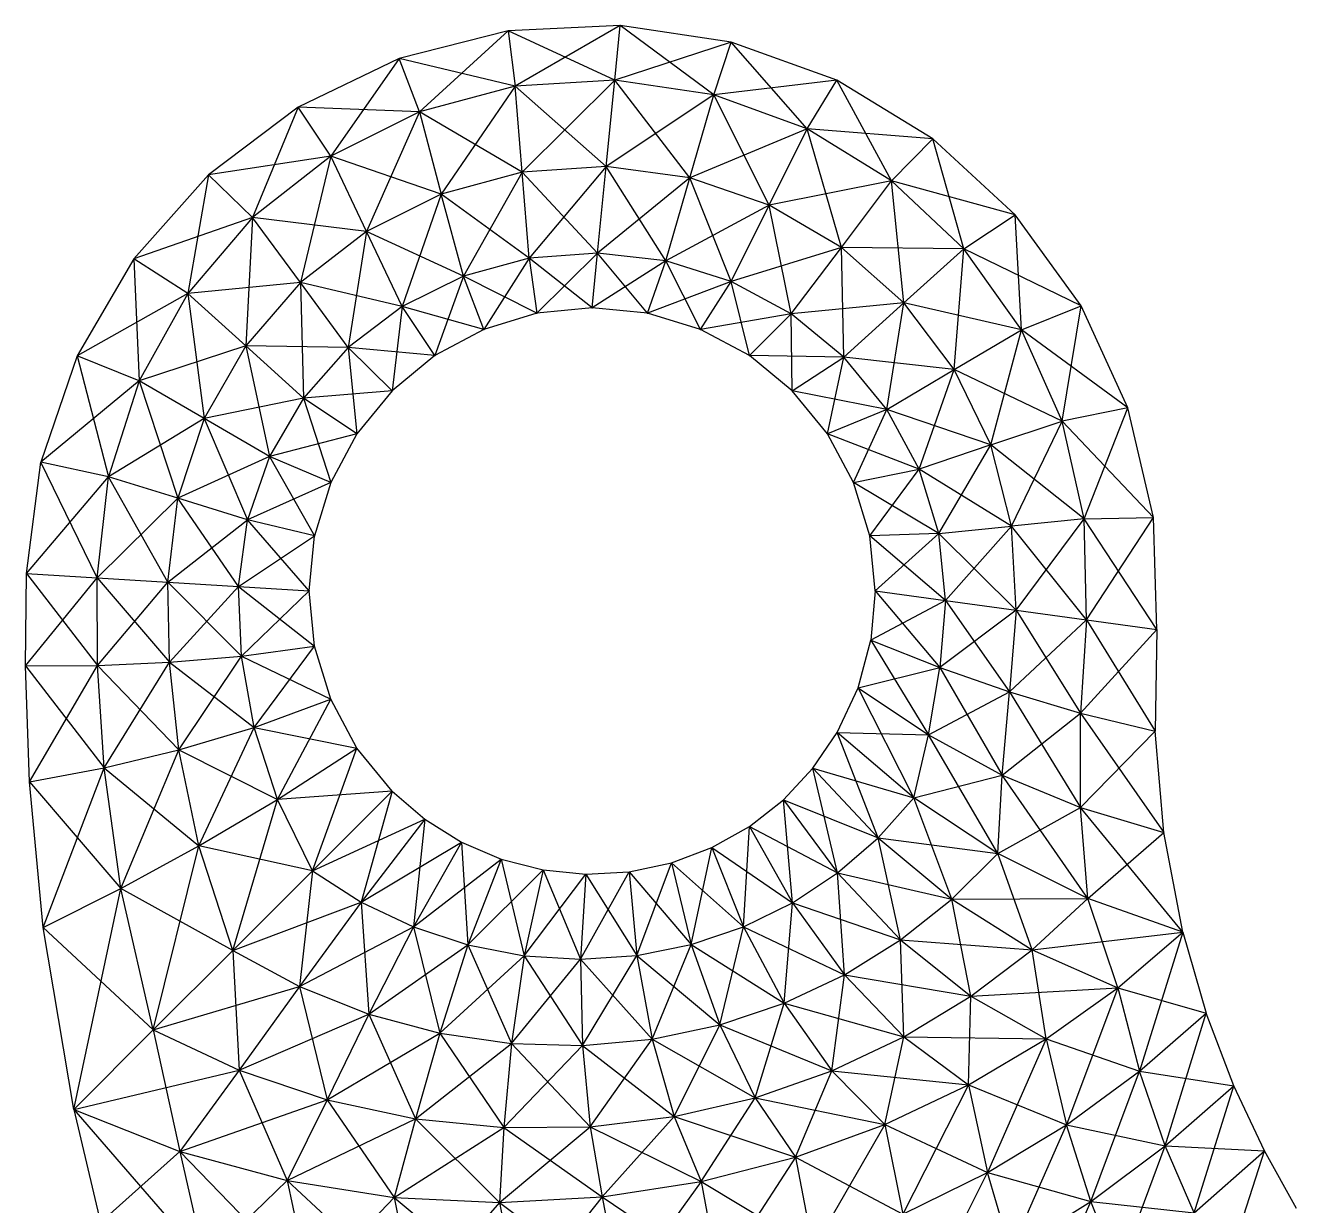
# Model space of a CAD drawing. Header units: metres. Extents: x -35 to 65, y -48 to 101.
# Drawn here: x -20.02 to 24.89, y 58.92 to 100.6 of the extents above; entities that cross this region are included whole.
import ezdxf

# ---------------------------------------------------------------- set-up
doc = ezdxf.new("R2010")
doc.units = ezdxf.units.M
for name, color, linetype, true_color in [('elements_default', 7, 'Continuous', 0xffffff), ('elements_lc_1', 2, 'Continuous', 0xffff00), ('nodes_0.0_0.0_True_True', 2, 'Continuous', 0xffff00)]:
    doc.layers.add(name, color=color, linetype=linetype, true_color=true_color)

msp = doc.modelspace()

# ---------------------------------------------------------------- linework, layer by layer
at = {"layer": 'elements_default'}
for p, q in [((-2.97084, 100.405), (-6.81677, 99.4293)), ((-2.97084, 100.405), (-6.10305, 97.5493)), ((0.992042, 100.598), (-2.97084, 100.405)), ((0.80016, 98.6609), (-2.97084, 100.405)), ((-2.97084, 100.405), (-2.71538, 98.4581)), ((0.992042, 100.598), (-2.71538, 98.4581)), ((0.80016, 98.6609), (0.992042, 100.598)), ((4.29495, 98.15), (0.992042, 100.598)), ((4.91615, 100.012), (0.992042, 100.598)), ((4.91615, 100.012), (0.80016, 98.6609)), ((4.29495, 98.15), (4.91615, 100.012)), ((7.59542, 96.9496), (4.91615, 100.012)), ((8.64738, 98.6619), (4.91615, 100.012)), ((-6.81677, 99.4293), (-10.393, 97.7111)), ((-6.81677, 99.4293), (-9.23655, 95.978)), ((-2.71538, 98.4581), (-6.81677, 99.4293)), ((-6.10305, 97.5493), (-6.81677, 99.4293)), ((-2.71538, 98.4581), (-6.10305, 97.5493)), ((-2.71538, 98.4581), (-5.32928, 94.643)), ((0.80016, 98.6609), (-2.71538, 98.4581)), ((0.496145, 95.6105), (-2.71538, 98.4581)), ((-2.47136, 95.4167), (-2.71538, 98.4581)), ((0.80016, 98.6609), (-2.47136, 95.4167)), ((0.496145, 95.6105), (0.80016, 98.6609)), ((3.4518, 95.2153), (0.80016, 98.6609)), ((4.29495, 98.15), (0.80016, 98.6609)), ((8.64738, 98.6619), (4.29495, 98.15)), ((7.59542, 96.9496), (8.64738, 98.6619)), ((10.5786, 95.1109), (8.64738, 98.6619)), ((12.0362, 96.5983), (8.64738, 98.6619)), ((4.29495, 98.15), (0.496145, 95.6105)), ((3.4518, 95.2153), (4.29495, 98.15)), ((6.25596, 94.2512), (4.29495, 98.15)), ((7.59542, 96.9496), (4.29495, 98.15)), ((-10.393, 97.7111), (-13.5615, 95.3229)), ((-10.393, 97.7111), (-12, 93.8112)), ((-6.10305, 97.5493), (-10.393, 97.7111)), ((-9.23655, 95.978), (-10.393, 97.7111)), ((-6.10305, 97.5493), (-9.23655, 95.978)), ((-6.10305, 97.5493), (-7.97325, 93.3248)), ((-2.47136, 95.4167), (-6.10305, 97.5493)), ((-6.10305, 97.5493), (-5.32928, 94.643)), ((7.59542, 96.9496), (3.4518, 95.2153)), ((6.25596, 94.2512), (7.59542, 96.9496)), ((8.80721, 92.7582), (7.59542, 96.9496)), ((10.5786, 95.1109), (7.59542, 96.9496)), ((12.0362, 96.5983), (7.59542, 96.9496)), ((10.5786, 95.1109), (12.0362, 96.5983)), ((13.1361, 92.7116), (12.0362, 96.5983)), ((14.9513, 93.9065), (12.0362, 96.5983)), ((-9.23655, 95.978), (-13.5615, 95.3229)), ((-9.23655, 95.978), (-12, 93.8112)), ((-9.23655, 95.978), (-10.3066, 91.5164)), ((-5.32928, 94.643), (-9.23655, 95.978)), ((-7.97325, 93.3248), (-9.23655, 95.978)), ((-13.5615, 95.3229), (-16.1988, 92.3583)), ((-13.5615, 95.3229), (-14.289, 91.1326)), ((-12, 93.8112), (-13.5615, 95.3229)), ((-2.47136, 95.4167), (-5.32928, 94.643)), ((-2.47136, 95.4167), (-4.55154, 91.7382)), ((0.496145, 95.6105), (-2.47136, 95.4167)), ((0.192043, 92.56), (-2.47136, 95.4167)), ((-2.22168, 92.376), (-2.47136, 95.4167)), ((0.496145, 95.6105), (-2.22168, 92.376)), ((0.192043, 92.56), (0.496145, 95.6105)), ((2.59872, 92.2841), (0.496145, 95.6105)), ((3.4518, 95.2153), (0.496145, 95.6105)), ((3.4518, 95.2153), (0.192043, 92.56)), ((2.59872, 92.2841), (3.4518, 95.2153)), ((4.90655, 91.559), (3.4518, 95.2153)), ((6.25596, 94.2512), (3.4518, 95.2153)), ((10.5786, 95.1109), (6.25596, 94.2512)), ((8.80721, 92.7582), (10.5786, 95.1109)), ((11.0137, 90.7968), (10.5786, 95.1109)), ((13.1361, 92.7116), (10.5786, 95.1109)), ((14.9513, 93.9065), (10.5786, 95.1109)), ((-5.32928, 94.643), (-7.97325, 93.3248)), ((-5.32928, 94.643), (-6.71055, 90.6713)), ((-2.22168, 92.376), (-5.32928, 94.643)), ((-4.55154, 91.7382), (-5.32928, 94.643)), ((6.25596, 94.2512), (2.59872, 92.2841)), ((4.90655, 91.559), (6.25596, 94.2512)), ((7.03008, 90.4113), (6.25596, 94.2512)), ((8.80721, 92.7582), (6.25596, 94.2512)), ((13.1361, 92.7116), (14.9513, 93.9065)), ((15.1736, 89.8472), (14.9513, 93.9065)), ((17.2806, 90.6945), (14.9513, 93.9065)), ((-12, 93.8112), (-16.1988, 92.3583)), ((-12, 93.8112), (-14.289, 91.1326)), ((-12, 93.8112), (-12.2425, 89.2862)), ((-7.97325, 93.3248), (-12, 93.8112)), ((-10.3066, 91.5164), (-12, 93.8112)), ((-7.97325, 93.3248), (-10.3066, 91.5164)), ((-7.97325, 93.3248), (-8.61817, 89.2166)), ((-4.55154, 91.7382), (-7.97325, 93.3248)), ((-6.71055, 90.6713), (-7.97325, 93.3248)), ((0.192043, 92.56), (-2.22168, 92.376)), ((0.192043, 92.56), (-1.95098, 90.4304)), ((-0.000072, 90.6226), (0.192043, 92.56)), ((1.95084, 90.4305), (0.192043, 92.56)), ((2.59872, 92.2841), (0.192043, 92.56)), ((8.80721, 92.7582), (4.90655, 91.559)), ((7.03008, 90.4113), (8.80721, 92.7582)), ((8.89008, 88.884), (8.80721, 92.7582)), ((11.0137, 90.7968), (8.80721, 92.7582)), ((13.1361, 92.7116), (8.80721, 92.7582)), ((11.0137, 90.7968), (13.1361, 92.7116)), ((12.7945, 88.4426), (13.1361, 92.7116)), ((15.1736, 89.8472), (13.1361, 92.7116)), ((17.2806, 90.6945), (13.1361, 92.7116)), ((-16.1988, 92.3583), (-18.1978, 88.9311)), ((-14.289, 91.1326), (-16.1988, 92.3583)), ((-16.1988, 92.3583), (-16.0115, 88.041)), ((-2.22168, 92.376), (-4.55154, 91.7382)), ((-2.22168, 92.376), (-3.82691, 89.8614)), ((-0.000072, 90.6226), (-2.22168, 92.376)), ((-2.22168, 92.376), (-1.95098, 90.4304)), ((2.59872, 92.2841), (-0.000072, 90.6226)), ((1.95084, 90.4305), (2.59872, 92.2841)), ((3.82678, 89.8614), (2.59872, 92.2841)), ((4.90655, 91.559), (2.59872, 92.2841)), ((-4.55154, 91.7382), (-6.71055, 90.6713)), ((-4.55154, 91.7382), (-5.55578, 88.9372)), ((-1.95098, 90.4304), (-4.55154, 91.7382)), ((-3.82691, 89.8614), (-4.55154, 91.7382)), ((-10.3066, 91.5164), (-14.289, 91.1326)), ((-10.3066, 91.5164), (-12.2425, 89.2862)), ((-6.71055, 90.6713), (-10.3066, 91.5164)), ((-8.61817, 89.2166), (-10.3066, 91.5164)), ((-10.3066, 91.5164), (-10.2031, 87.4288)), ((4.90655, 91.559), (1.95084, 90.4305)), ((3.82678, 89.8614), (4.90655, 91.559)), ((5.55566, 88.9373), (4.90655, 91.559)), ((7.03008, 90.4113), (4.90655, 91.559)), ((-14.289, 91.1326), (-18.1978, 88.9311)), ((-14.289, 91.1326), (-16.0115, 88.041)), ((-12.2425, 89.2862), (-14.289, 91.1326)), ((-14.289, 91.1326), (-13.7055, 86.7155)), ((11.0137, 90.7968), (7.03008, 90.4113)), ((8.89008, 88.884), (11.0137, 90.7968)), ((10.4168, 87.0343), (11.0137, 90.7968)), ((12.7945, 88.4426), (11.0137, 90.7968)), ((15.1736, 89.8472), (11.0137, 90.7968)), ((-6.71055, 90.6713), (-8.61817, 89.2166)), ((-6.71055, 90.6713), (-7.07114, 87.6936)), ((-3.82691, 89.8614), (-6.71055, 90.6713)), ((-5.55578, 88.9372), (-6.71055, 90.6713)), ((7.03008, 90.4113), (3.82678, 89.8614)), ((5.55566, 88.9373), (7.03008, 90.4113)), ((7.07103, 87.6937), (7.03008, 90.4113)), ((8.89008, 88.884), (7.03008, 90.4113)), ((15.1736, 89.8472), (17.2806, 90.6945)), ((16.6116, 86.6254), (17.2806, 90.6945)), ((18.9314, 87.0865), (17.2806, 90.6945)), ((12.7945, 88.4426), (15.1736, 89.8472)), ((14.0811, 85.7824), (15.1736, 89.8472)), ((18.9314, 87.0865), (15.1736, 89.8472)), ((16.6116, 86.6254), (15.1736, 89.8472)), ((-12.2425, 89.2862), (-16.0115, 88.041)), ((-12.2425, 89.2862), (-13.7055, 86.7155)), ((-8.61817, 89.2166), (-12.2425, 89.2862)), ((-10.2031, 87.4288), (-12.2425, 89.2862)), ((-12.2425, 89.2862), (-11.4054, 85.3745)), ((-8.61817, 89.2166), (-10.2031, 87.4288)), ((-5.55578, 88.9372), (-8.61817, 89.2166)), ((-7.07114, 87.6936), (-8.61817, 89.2166)), ((-8.61817, 89.2166), (-8.31475, 86.1782)), ((8.89008, 88.884), (5.55566, 88.9373)), ((-18.1978, 88.9311), (-19.4764, 85.1752)), ((-16.0115, 88.041), (-18.1978, 88.9311)), ((-18.1978, 88.9311), (-17.0948, 84.6496)), ((7.07103, 87.6937), (8.89008, 88.884)), ((8.31467, 86.1783), (8.89008, 88.884)), ((10.4168, 87.0343), (8.89008, 88.884)), ((12.7945, 88.4426), (8.89008, 88.884)), ((-16.0115, 88.041), (-19.4764, 85.1752)), ((-16.0115, 88.041), (-17.0948, 84.6496)), ((-13.7055, 86.7155), (-16.0115, 88.041)), ((-16.0115, 88.041), (-14.6361, 83.8964)), ((10.4168, 87.0343), (12.7945, 88.4426)), ((11.552, 84.9308), (12.7945, 88.4426)), ((14.0811, 85.7824), (12.7945, 88.4426)), ((16.6116, 86.6254), (12.7945, 88.4426)), ((-7.07114, 87.6936), (-10.2031, 87.4288)), ((10.4168, 87.0343), (7.07103, 87.6937)), ((-10.2031, 87.4288), (-13.7055, 86.7155)), ((-10.2031, 87.4288), (-11.4054, 85.3745)), ((-8.31475, 86.1782), (-10.2031, 87.4288)), ((-10.2031, 87.4288), (-9.23883, 84.4493)), ((-13.7055, 86.7155), (-17.0948, 84.6496)), ((-13.7055, 86.7155), (-14.6361, 83.8964)), ((-11.4054, 85.3745), (-13.7055, 86.7155)), ((-13.7055, 86.7155), (-12.1798, 83.1298)), ((10.4168, 87.0343), (8.31467, 86.1783)), ((9.23878, 84.4495), (10.4168, 87.0343)), ((14.0811, 85.7824), (10.4168, 87.0343)), ((11.552, 84.9308), (10.4168, 87.0343)), ((18.9314, 87.0865), (16.6116, 86.6254)), ((17.3875, 83.1662), (18.9314, 87.0865)), ((19.8337, 83.223), (18.9314, 87.0865)), ((14.0811, 85.7824), (16.6116, 86.6254)), ((14.8197, 82.9135), (16.6116, 86.6254)), ((17.3875, 83.1662), (16.6116, 86.6254)), ((19.8337, 83.223), (16.6116, 86.6254)), ((-8.31475, 86.1782), (-11.4054, 85.3745)), ((11.552, 84.9308), (8.31467, 86.1783)), ((-11.4054, 85.3745), (-14.6361, 83.8964)), ((-11.4054, 85.3745), (-12.1798, 83.1298)), ((-9.23883, 84.4493), (-11.4054, 85.3745)), ((-11.4054, 85.3745), (-9.80787, 82.5734)), ((14.0811, 85.7824), (11.552, 84.9308)), ((12.2517, 82.6518), (14.0811, 85.7824)), ((17.3875, 83.1662), (14.0811, 85.7824)), ((14.8197, 82.9135), (14.0811, 85.7824)), ((-19.9904, 81.2407), (-19.4764, 85.1752)), ((-17.4928, 81.0862), (-19.4764, 85.1752)), ((-17.0948, 84.6496), (-19.4764, 85.1752)), ((9.23878, 84.4495), (11.552, 84.9308)), ((9.80785, 82.5735), (11.552, 84.9308)), ((12.2517, 82.6518), (11.552, 84.9308)), ((14.8197, 82.9135), (11.552, 84.9308)), ((-19.9904, 81.2407), (-17.0948, 84.6496)), ((-17.4928, 81.0862), (-17.0948, 84.6496)), ((-14.9952, 80.9316), (-17.0948, 84.6496)), ((-14.6361, 83.8964), (-17.0948, 84.6496)), ((-9.23883, 84.4493), (-12.1798, 83.1298)), ((12.2517, 82.6518), (9.23878, 84.4495)), ((-17.4928, 81.0862), (-14.6361, 83.8964)), ((-14.9952, 80.9316), (-14.6361, 83.8964)), ((-12.4976, 80.7771), (-14.6361, 83.8964)), ((-12.1798, 83.1298), (-14.6361, 83.8964)), ((-14.9952, 80.9316), (-12.1798, 83.1298)), ((-12.4976, 80.7771), (-12.1798, 83.1298)), ((-10, 80.6226), (-12.1798, 83.1298)), ((-9.80787, 82.5734), (-12.1798, 83.1298)), ((17.3875, 83.1662), (14.8197, 82.9135)), ((14.9767, 79.9398), (17.3875, 83.1662)), ((17.3875, 83.1662), (19.8337, 83.223)), ((17.465, 79.5984), (17.3875, 83.1662)), ((19.9533, 79.257), (17.3875, 83.1662)), ((17.465, 79.5984), (19.8337, 83.223)), ((19.9533, 79.257), (19.8337, 83.223)), ((12.2517, 82.6518), (9.80785, 82.5735)), ((10, 80.6226), (12.2517, 82.6518)), ((12.2517, 82.6518), (14.8197, 82.9135)), ((12.4883, 80.2812), (12.2517, 82.6518)), ((14.9767, 79.9398), (12.2517, 82.6518)), ((12.4883, 80.2812), (14.8197, 82.9135)), ((14.9767, 79.9398), (14.8197, 82.9135)), ((17.465, 79.5984), (14.8197, 82.9135)), ((-12.4976, 80.7771), (-9.80787, 82.5734)), ((12.4883, 80.2812), (9.80785, 82.5735)), ((-20.0248, 77.9827), (-19.9904, 81.2407)), ((-20.0248, 77.9827), (-17.4928, 81.0862)), ((-19.9904, 81.2407), (-17.4824, 77.9931)), ((-19.9904, 81.2407), (-17.4928, 81.0862)), ((-17.4824, 77.9931), (-17.4928, 81.0862)), ((-17.4928, 81.0862), (-14.9387, 78.1035)), ((-17.4928, 81.0862), (-14.9952, 80.9316)), ((-17.4824, 77.9931), (-14.9952, 80.9316)), ((-14.9387, 78.1035), (-14.9952, 80.9316)), ((-14.9952, 80.9316), (-12.3845, 78.3247)), ((-14.9952, 80.9316), (-12.4976, 80.7771)), ((-14.9387, 78.1035), (-12.4976, 80.7771)), ((-12.3845, 78.3247), (-12.4976, 80.7771)), ((-12.4976, 80.7771), (-9.80785, 78.6717)), ((-12.4976, 80.7771), (-10, 80.6226)), ((-12.3845, 78.3247), (-10, 80.6226)), ((10, 80.6226), (12.4883, 80.2812)), ((10, 80.6226), (12.2874, 77.9178)), ((12.4883, 80.2812), (9.84807, 78.8861)), ((12.4883, 80.2812), (12.2874, 77.9178)), ((12.4883, 80.2812), (14.9767, 79.9398)), ((12.4883, 80.2812), (14.7419, 77.0566)), ((14.9767, 79.9398), (12.2874, 77.9178)), ((14.9767, 79.9398), (14.7419, 77.0566)), ((17.465, 79.5984), (14.7419, 77.0566)), ((14.9767, 79.9398), (17.465, 79.5984)), ((14.9767, 79.9398), (17.2608, 76.3067)), ((17.465, 79.5984), (17.2608, 76.3067)), ((17.465, 79.5984), (19.9533, 79.257)), ((17.465, 79.5984), (19.892, 75.671)), ((19.9533, 79.257), (17.2608, 76.3067)), ((19.9533, 79.257), (19.892, 75.671)), ((-12.3845, 78.3247), (-9.80785, 78.6717)), ((-11.9392, 75.8063), (-9.80785, 78.6717)), ((9.84807, 78.8861), (11.8837, 75.538)), ((9.84807, 78.8861), (12.2874, 77.9178)), ((-14.9387, 78.1035), (-12.3845, 78.3247)), ((-14.603, 75.0063), (-12.3845, 78.3247)), ((-11.9392, 75.8063), (-12.3845, 78.3247)), ((-12.3845, 78.3247), (-9.2388, 76.7958)), ((-20.0248, 77.9827), (-17.4824, 77.9931)), ((-19.8792, 73.8803), (-20.0248, 77.9827)), ((-20.0248, 77.9827), (-17.2448, 74.3715)), ((-19.8792, 73.8803), (-17.4824, 77.9931)), ((-17.4824, 77.9931), (-14.9387, 78.1035)), ((-17.2448, 74.3715), (-17.4824, 77.9931)), ((-17.4824, 77.9931), (-14.603, 75.0063)), ((-17.2448, 74.3715), (-14.9387, 78.1035)), ((-14.603, 75.0063), (-14.9387, 78.1035)), ((-14.9387, 78.1035), (-11.9392, 75.8063)), ((9.3969, 77.2023), (12.2874, 77.9178)), ((11.8837, 75.538), (12.2874, 77.9178)), ((12.2874, 77.9178), (14.4929, 74.1224)), ((12.2874, 77.9178), (14.7419, 77.0566)), ((11.3652, 73.3123), (9.3969, 77.2023)), ((9.3969, 77.2023), (11.8837, 75.538)), ((11.8837, 75.538), (14.7419, 77.0566)), ((14.4929, 74.1224), (14.7419, 77.0566)), ((14.7419, 77.0566), (17.255, 72.9717)), ((14.7419, 77.0566), (17.2608, 76.3067)), ((-11.9392, 75.8063), (-9.2388, 76.7958)), ((-11.1203, 73.2602), (-9.2388, 76.7958)), ((14.4929, 74.1224), (17.2608, 76.3067)), ((17.255, 72.9717), (17.2608, 76.3067)), ((17.2608, 76.3067), (20.1981, 72.0976)), ((17.2608, 76.3067), (19.892, 75.671)), ((-14.603, 75.0063), (-11.9392, 75.8063)), ((-13.8959, 71.6164), (-11.9392, 75.8063)), ((-11.1203, 73.2602), (-11.9392, 75.8063)), ((-11.9392, 75.8063), (-8.31471, 75.0669)), ((10.1088, 71.9078), (8.6602, 75.6225)), ((11.3652, 73.3123), (8.6602, 75.6225)), ((8.6602, 75.6225), (11.8837, 75.538)), ((11.3652, 73.3123), (11.8837, 75.538)), ((14.3315, 71.3489), (11.8837, 75.538)), ((11.8837, 75.538), (14.4929, 74.1224)), ((17.255, 72.9717), (19.892, 75.671)), ((20.1981, 72.0976), (19.892, 75.671)), ((-11.1203, 73.2602), (-8.31471, 75.0669)), ((-9.88249, 70.7402), (-8.31471, 75.0669)), ((-17.2448, 74.3715), (-14.603, 75.0063)), ((-16.6508, 70.1147), (-14.603, 75.0063)), ((-13.8959, 71.6164), (-14.603, 75.0063)), ((-14.603, 75.0063), (-11.1203, 73.2602)), ((-19.8792, 73.8803), (-17.2448, 74.3715)), ((-19.3966, 68.7312), (-17.2448, 74.3715)), ((-16.6508, 70.1147), (-17.2448, 74.3715)), ((-17.2448, 74.3715), (-13.8959, 71.6164)), ((8.67388, 70.6645), (7.79881, 74.3633)), ((7.79881, 74.3633), (10.1088, 71.9078)), ((7.79881, 74.3633), (11.3652, 73.3123)), ((11.3652, 73.3123), (14.4929, 74.1224)), ((14.3315, 71.3489), (14.4929, 74.1224)), ((17.515, 69.7617), (14.4929, 74.1224)), ((14.4929, 74.1224), (17.255, 72.9717)), ((-19.3966, 68.7312), (-19.8792, 73.8803)), ((-19.8792, 73.8803), (-16.6508, 70.1147)), ((-13.8959, 71.6164), (-11.1203, 73.2602)), ((-12.6939, 67.9288), (-11.1203, 73.2602)), ((-7.0711, 73.5516), (-11.1203, 73.2602)), ((-9.88249, 70.7402), (-11.1203, 73.2602)), ((-9.88249, 70.7402), (-7.0711, 73.5516)), ((-7.0711, 73.5516), (-8.16078, 69.6334)), ((7.07896, 69.6065), (6.75586, 73.2498)), ((6.75586, 73.2498), (8.67388, 70.6645)), ((6.75586, 73.2498), (10.1088, 71.9078)), ((10.1088, 71.9078), (11.3652, 73.3123)), ((12.7097, 69.7383), (11.3652, 73.3123)), ((14.3315, 71.3489), (11.3652, 73.3123)), ((14.3315, 71.3489), (17.255, 72.9717)), ((20.8682, 68.5743), (17.255, 72.9717)), ((17.515, 69.7617), (17.255, 72.9717)), ((17.255, 72.9717), (20.1981, 72.0976)), ((-9.88249, 70.7402), (-5.91313, 72.5582)), ((-5.91313, 72.5582), (-8.16078, 69.6334)), ((-5.91313, 72.5582), (-6.31757, 68.7544)), ((5.34624, 68.7558), (5.55566, 72.3079)), ((5.55566, 72.3079), (7.07896, 69.6065)), ((5.55566, 72.3079), (8.67388, 70.6645)), ((8.67388, 70.6645), (10.1088, 71.9078)), ((10.9005, 68.304), (10.1088, 71.9078)), ((10.1088, 71.9078), (12.7097, 69.7383)), ((10.1088, 71.9078), (14.3315, 71.3489)), ((17.515, 69.7617), (20.1981, 72.0976)), ((20.8682, 68.5743), (20.1981, 72.0976)), ((-16.6508, 70.1147), (-13.8959, 71.6164)), ((-15.5053, 65.1174), (-13.8959, 71.6164)), ((-12.6939, 67.9288), (-13.8959, 71.6164)), ((-9.88249, 70.7402), (-13.8959, 71.6164)), ((-8.16078, 69.6334), (-4.61753, 71.7525)), ((-4.61753, 71.7525), (-6.31757, 68.7544)), ((-4.61753, 71.7525), (-4.38724, 68.1189)), ((3.50144, 68.1307), (4.22613, 71.5595)), ((4.22613, 71.5595), (5.34624, 68.7558)), ((4.22613, 71.5595), (7.07896, 69.6065)), ((-6.31757, 68.7544), (-3.21444, 71.1533)), ((-3.21444, 71.1533), (-4.38724, 68.1189)), ((-3.21444, 71.1533), (-2.40511, 67.737)), ((1.57334, 67.7463), (2.79824, 71.0221)), ((2.79824, 71.0221), (3.50144, 68.1307)), ((2.79824, 71.0221), (5.34624, 68.7558)), ((12.7097, 69.7383), (14.3315, 71.3489)), ((15.5485, 67.9456), (14.3315, 71.3489)), ((17.515, 69.7617), (14.3315, 71.3489)), ((-12.6939, 67.9288), (-9.88249, 70.7402)), ((-9.88249, 70.7402), (-10.3425, 66.6573)), ((-9.88249, 70.7402), (-8.16078, 69.6334)), ((-4.38724, 68.1189), (-1.73653, 70.7745)), ((-1.73653, 70.7745), (-2.40511, 67.737)), ((-2.40511, 67.737), (-0.218197, 70.625)), ((-1.73653, 70.7745), (-0.406645, 67.613)), ((-0.406645, 67.613), (1.30521, 70.7081)), ((-0.218197, 70.625), (-0.406645, 67.613)), ((-0.218197, 70.625), (1.57334, 67.7463)), ((1.30521, 70.7081), (1.57334, 67.7463)), ((1.30521, 70.7081), (3.50144, 68.1307)), ((7.07896, 69.6065), (8.67388, 70.6645)), ((8.91795, 67.0702), (8.67388, 70.6645)), ((8.67388, 70.6645), (10.9005, 68.304)), ((8.67388, 70.6645), (12.7097, 69.7383)), ((-19.3966, 68.7312), (-16.6508, 70.1147)), ((-18.3167, 62.3061), (-16.6508, 70.1147)), ((-15.5053, 65.1174), (-16.6508, 70.1147)), ((-12.6939, 67.9288), (-16.6508, 70.1147)), ((-12.6939, 67.9288), (-8.16078, 69.6334)), ((-8.16078, 69.6334), (-10.3425, 66.6573)), ((-8.16078, 69.6334), (-6.31757, 68.7544)), ((-8.16078, 69.6334), (-7.89239, 65.681)), ((10.9005, 68.304), (12.7097, 69.7383)), ((12.7097, 69.7383), (17.515, 69.7617)), ((13.3778, 66.3078), (12.7097, 69.7383)), ((12.7097, 69.7383), (15.5485, 67.9456)), ((15.5485, 67.9456), (17.515, 69.7617)), ((18.5701, 66.6076), (17.515, 69.7617)), ((20.8682, 68.5743), (17.515, 69.7617)), ((5.34624, 68.7558), (7.07896, 69.6065)), ((6.77972, 66.0596), (7.07896, 69.6065)), ((7.07896, 69.6065), (8.91795, 67.0702)), ((7.07896, 69.6065), (10.9005, 68.304)), ((-18.3167, 62.3061), (-19.3966, 68.7312)), ((-15.5053, 65.1174), (-19.3966, 68.7312)), ((-10.3425, 66.6573), (-6.31757, 68.7544)), ((-6.31757, 68.7544), (-7.89239, 65.681)), ((-6.31757, 68.7544), (-4.38724, 68.1189)), ((-6.31757, 68.7544), (-5.38313, 65.0072)), ((3.50144, 68.1307), (5.34624, 68.7558)), ((4.50703, 65.2937), (5.34624, 68.7558)), ((5.34624, 68.7558), (6.77972, 66.0596)), ((5.34624, 68.7558), (8.91795, 67.0702)), ((8.91795, 67.0702), (10.9005, 68.304)), ((11.0127, 64.8743), (10.9005, 68.304)), ((10.9005, 68.304), (13.3778, 66.3078)), ((10.9005, 68.304), (15.5485, 67.9456)), ((15.5485, 67.9456), (20.8682, 68.5743)), ((18.5701, 66.6076), (20.8682, 68.5743)), ((20.8682, 68.5743), (19.3359, 63.6588)), ((20.8682, 68.5743), (21.6969, 65.7117)), ((-15.5053, 65.1174), (-12.6939, 67.9288)), ((-12.6939, 67.9288), (-10.3425, 66.6573)), ((-12.6939, 67.9288), (-12.4724, 63.696)), ((-7.89239, 65.681), (-4.38724, 68.1189)), ((-4.38724, 68.1189), (-5.38313, 65.0072)), ((-4.38724, 68.1189), (-2.40511, 67.737)), ((-4.38724, 68.1189), (-2.8532, 64.6376)), ((1.57334, 67.7463), (3.50144, 68.1307)), ((2.12466, 64.7913), (3.50144, 68.1307)), ((3.50144, 68.1307), (4.50703, 65.2937)), ((3.50144, 68.1307), (6.77972, 66.0596)), ((13.3778, 66.3078), (15.5485, 67.9456)), ((16.046, 64.7993), (15.5485, 67.9456)), ((15.5485, 67.9456), (18.5701, 66.6076)), ((-5.38313, 65.0072), (-2.40511, 67.737)), ((-2.40511, 67.737), (-2.8532, 64.6376)), ((-2.8532, 64.6376), (-0.406645, 67.613)), ((-2.40511, 67.737), (-0.406645, 67.613)), ((-2.40511, 67.737), (-0.339201, 64.5685)), ((-0.406645, 67.613), (1.57334, 67.7463)), ((-0.406645, 67.613), (-0.339201, 64.5685)), ((-0.406645, 67.613), (2.12466, 64.7913)), ((-0.339201, 64.5685), (1.57334, 67.7463)), ((1.57334, 67.7463), (2.12466, 64.7913)), ((1.57334, 67.7463), (4.50703, 65.2937)), ((6.77972, 66.0596), (8.91795, 67.0702)), ((8.46657, 63.6714), (8.91795, 67.0702)), ((8.91795, 67.0702), (11.0127, 64.8743)), ((8.91795, 67.0702), (13.3778, 66.3078)), ((-15.5053, 65.1174), (-10.3425, 66.6573)), ((-10.3425, 66.6573), (-12.4724, 63.696)), ((-10.3425, 66.6573), (-7.89239, 65.681)), ((-10.3425, 66.6573), (-9.36826, 62.6518)), ((13.3778, 66.3078), (18.5701, 66.6076)), ((16.046, 64.7993), (18.5701, 66.6076)), ((18.5701, 66.6076), (16.7566, 61.7723)), ((18.5701, 66.6076), (19.3359, 63.6588)), ((18.5701, 66.6076), (21.6969, 65.7117)), ((4.50703, 65.2937), (6.77972, 66.0596)), ((5.75659, 62.7249), (6.77972, 66.0596)), ((6.77972, 66.0596), (8.46657, 63.6714)), ((6.77972, 66.0596), (11.0127, 64.8743)), ((11.0127, 64.8743), (13.3778, 66.3078)), ((13.3012, 63.1794), (13.3778, 66.3078)), ((13.3778, 66.3078), (16.046, 64.7993)), ((-12.4724, 63.696), (-7.89239, 65.681)), ((-7.89239, 65.681), (-9.36826, 62.6518)), ((-7.89239, 65.681), (-5.38313, 65.0072)), ((-7.89239, 65.681), (-6.23858, 61.979)), ((19.3359, 63.6588), (21.6969, 65.7117)), ((20.2495, 61.0196), (21.6969, 65.7117)), ((22.6744, 63.1433), (21.6969, 65.7117)), ((2.12466, 64.7913), (4.50703, 65.2937)), ((2.90376, 62.0599), (4.50703, 65.2937)), ((4.50703, 65.2937), (5.75659, 62.7249)), ((4.50703, 65.2937), (8.46657, 63.6714)), ((-18.3167, 62.3061), (-15.5053, 65.1174)), ((-15.5053, 65.1174), (-12.4724, 63.696)), ((-15.5053, 65.1174), (-14.5668, 60.8239)), ((-9.36826, 62.6518), (-5.38313, 65.0072)), ((-5.38313, 65.0072), (-6.23858, 61.979)), ((-5.38313, 65.0072), (-2.8532, 64.6376)), ((-5.38313, 65.0072), (-3.12542, 61.6668)), ((-0.339201, 64.5685), (2.12466, 64.7913)), ((-0.066727, 61.7001), (2.12466, 64.7913)), ((2.12466, 64.7913), (2.90376, 62.0599)), ((2.12466, 64.7913), (5.75659, 62.7249)), ((8.46657, 63.6714), (11.0127, 64.8743)), ((10.3445, 61.7789), (11.0127, 64.8743)), ((11.0127, 64.8743), (13.3012, 63.1794)), ((11.0127, 64.8743), (16.046, 64.7993)), ((13.3012, 63.1794), (16.046, 64.7993)), ((16.046, 64.7993), (13.9676, 60.0797)), ((16.046, 64.7993), (16.7566, 61.7723)), ((16.046, 64.7993), (19.3359, 63.6588)), ((-6.23858, 61.979), (-2.8532, 64.6376)), ((-2.8532, 64.6376), (-3.12542, 61.6668)), ((-3.12542, 61.6668), (-0.339201, 64.5685)), ((-2.8532, 64.6376), (-0.339201, 64.5685)), ((-2.8532, 64.6376), (-0.066727, 61.7001)), ((-0.339201, 64.5685), (-0.066727, 61.7001)), ((-0.339201, 64.5685), (2.90376, 62.0599)), ((-18.3167, 62.3061), (-12.4724, 63.696)), ((-12.4724, 63.696), (-14.5668, 60.8239)), ((-12.4724, 63.696), (-9.36826, 62.6518)), ((-12.4724, 63.696), (-10.7751, 59.7971)), ((5.75659, 62.7249), (8.46657, 63.6714)), ((7.18893, 60.6301), (8.46657, 63.6714)), ((8.46657, 63.6714), (10.3445, 61.7789)), ((8.46657, 63.6714), (13.3012, 63.1794)), ((16.7566, 61.7723), (19.3359, 63.6588)), ((17.6186, 59.0612), (19.3359, 63.6588)), ((20.2495, 61.0196), (19.3359, 63.6588)), ((19.3359, 63.6588), (22.6744, 63.1433)), ((10.3445, 61.7789), (13.3012, 63.1794)), ((13.3012, 63.1794), (10.9804, 58.6091)), ((13.3012, 63.1794), (13.9676, 60.0797)), ((13.3012, 63.1794), (16.7566, 61.7723)), ((20.2495, 61.0196), (22.6744, 63.1433)), ((21.2715, 58.6592), (22.6744, 63.1433)), ((23.7518, 60.8496), (22.6744, 63.1433)), ((-14.5668, 60.8239), (-9.36826, 62.6518)), ((-9.36826, 62.6518), (-10.7751, 59.7971)), ((-9.36826, 62.6518), (-6.23858, 61.979)), ((-9.36826, 62.6518), (-6.99434, 59.2048)), ((2.90376, 62.0599), (5.75659, 62.7249)), ((3.85192, 59.7659), (5.75659, 62.7249)), ((5.75659, 62.7249), (7.18893, 60.6301)), ((5.75659, 62.7249), (10.3445, 61.7789)), ((-18.3167, 62.3061), (-14.5668, 60.8239)), ((-18.3167, 62.3061), (-17.3717, 58.3216)), ((-18.3167, 62.3061), (-13.7005, 56.9845)), ((-0.066727, 61.7001), (2.90376, 62.0599)), ((0.356067, 59.2189), (2.90376, 62.0599)), ((2.90376, 62.0599), (3.85192, 59.7659)), ((2.90376, 62.0599), (7.18893, 60.6301)), ((-10.7751, 59.7971), (-6.23858, 61.979)), ((-6.23858, 61.979), (-6.99434, 59.2048)), ((-6.99434, 59.2048), (-3.12542, 61.6668)), ((-6.23858, 61.979), (-3.12542, 61.6668)), ((-6.23858, 61.979), (-3.27063, 59.0216)), ((-3.27063, 59.0216), (-0.066727, 61.7001)), ((-3.12542, 61.6668), (-3.27063, 59.0216)), ((-3.12542, 61.6668), (-0.066727, 61.7001)), ((-3.12542, 61.6668), (0.356067, 59.2189)), ((-0.066727, 61.7001), (0.356067, 59.2189)), ((-0.066727, 61.7001), (3.85192, 59.7659)), ((7.18893, 60.6301), (10.3445, 61.7789)), ((10.3445, 61.7789), (7.81, 57.3896)), ((10.3445, 61.7789), (10.9804, 58.6091)), ((10.3445, 61.7789), (13.9676, 60.0797)), ((13.9676, 60.0797), (16.7566, 61.7723)), ((14.7927, 57.2929), (16.7566, 61.7723)), ((17.6186, 59.0612), (16.7566, 61.7723)), ((16.7566, 61.7723), (20.2495, 61.0196)), ((-14.5668, 60.8239), (-17.3717, 58.3216)), ((-14.5668, 60.8239), (-10.7751, 59.7971)), ((-14.5668, 60.8239), (-13.7005, 56.9845)), ((-14.5668, 60.8239), (-9.98212, 56.089)), ((17.6186, 59.0612), (20.2495, 61.0196)), ((18.6006, 56.627), (20.2495, 61.0196)), ((21.2715, 58.6592), (20.2495, 61.0196)), ((20.2495, 61.0196), (23.7518, 60.8496)), ((21.2715, 58.6592), (23.7518, 60.8496)), ((22.3704, 56.548), (23.7518, 60.8496)), ((24.8901, 58.8087), (23.7518, 60.8496)), ((3.85192, 59.7659), (7.18893, 60.6301)), ((7.18893, 60.6301), (4.47503, 56.4507)), ((7.18893, 60.6301), (7.81, 57.3896)), ((7.18893, 60.6301), (10.9804, 58.6091)), ((-10.7751, 59.7971), (-13.7005, 56.9845)), ((-10.7751, 59.7971), (-6.99434, 59.2048)), ((-10.7751, 59.7971), (-9.98212, 56.089)), ((-10.7751, 59.7971), (-6.26505, 55.6136)), ((0.356067, 59.2189), (3.85192, 59.7659)), ((3.85192, 59.7659), (0.998448, 55.8222)), ((3.85192, 59.7659), (4.47503, 56.4507)), ((3.85192, 59.7659), (7.81, 57.3896)), ((10.9804, 58.6091), (13.9676, 60.0797)), ((11.7851, 55.7396), (13.9676, 60.0797)), ((14.7927, 57.2929), (13.9676, 60.0797)), ((13.9676, 60.0797), (17.6186, 59.0612)), ((-6.99434, 59.2048), (-9.98212, 56.089)), ((-6.99434, 59.2048), (-3.27063, 59.0216)), ((-6.99434, 59.2048), (-6.26505, 55.6136)), ((-6.99434, 59.2048), (-2.59236, 55.5337)), ((-3.27063, 59.0216), (-6.26505, 55.6136)), ((-3.27063, 59.0216), (0.356067, 59.2189)), ((-3.27063, 59.0216), (-2.59236, 55.5337)), ((-3.27063, 59.0216), (0.998448, 55.8222)), ((0.356067, 59.2189), (-2.59236, 55.5337)), ((0.356067, 59.2189), (0.998448, 55.8222)), ((0.356067, 59.2189), (4.47503, 56.4507)), ((14.7927, 57.2929), (17.6186, 59.0612)), ((15.7518, 54.7747), (17.6186, 59.0612)), ((18.6006, 56.627), (17.6186, 59.0612)), ((17.6186, 59.0612), (21.2715, 58.6592))]:
    msp.add_line(p, q, dxfattribs=at)
at = {"layer": 'elements_lc_1'}
for p, q in [((-1.95098, 90.4304), (-3.82691, 89.8614)), ((-0.000072, 90.6226), (-1.95098, 90.4304)), ((1.95084, 90.4305), (-0.000072, 90.6226)), ((3.82678, 89.8614), (1.95084, 90.4305)), ((-3.82691, 89.8614), (-5.55578, 88.9372)), ((5.55566, 88.9373), (3.82678, 89.8614)), ((-5.55578, 88.9372), (-7.07114, 87.6936)), ((7.07103, 87.6937), (5.55566, 88.9373)), ((-7.07114, 87.6936), (-8.31475, 86.1782)), ((8.31467, 86.1783), (7.07103, 87.6937)), ((-8.31475, 86.1782), (-9.23883, 84.4493)), ((9.23878, 84.4495), (8.31467, 86.1783)), ((-9.23883, 84.4493), (-9.80787, 82.5734)), ((9.80785, 82.5735), (9.23878, 84.4495)), ((-10, 80.6226), (-9.80787, 82.5734)), ((10, 80.6226), (9.80785, 82.5735)), ((-9.80785, 78.6717), (-10, 80.6226)), ((10, 80.6226), (9.84807, 78.8861)), ((-9.2388, 76.7958), (-9.80785, 78.6717)), ((9.3969, 77.2023), (9.84807, 78.8861)), ((8.6602, 75.6225), (9.3969, 77.2023)), ((-8.31471, 75.0669), (-9.2388, 76.7958)), ((7.79881, 74.3633), (8.6602, 75.6225)), ((-7.0711, 73.5516), (-8.31471, 75.0669)), ((6.75586, 73.2498), (7.79881, 74.3633)), ((-7.0711, 73.5516), (-5.91313, 72.5582)), ((5.55566, 72.3079), (6.75586, 73.2498)), ((-5.91313, 72.5582), (-4.61753, 71.7525)), ((4.22613, 71.5595), (5.55566, 72.3079)), ((-4.61753, 71.7525), (-3.21444, 71.1533)), ((2.79824, 71.0221), (4.22613, 71.5595)), ((-3.21444, 71.1533), (-1.73653, 70.7745)), ((1.30521, 70.7081), (2.79824, 71.0221)), ((-1.73653, 70.7745), (-0.218197, 70.625)), ((-0.218197, 70.625), (1.30521, 70.7081))]:
    msp.add_line(p, q, dxfattribs=at)
at = {"layer": 'nodes_0.0_0.0_True_True'}
for p in [(-1.95098, 90.4304), (-0.000072, 90.6226), (1.95084, 90.4305), (-3.82691, 89.8614), (3.82678, 89.8614), (-5.55578, 88.9372), (5.55566, 88.9373), (-7.07114, 87.6936), (7.07103, 87.6937), (-8.31475, 86.1782), (8.31467, 86.1783), (-9.23883, 84.4493), (9.23878, 84.4495), (-9.80787, 82.5734), (9.80785, 82.5735), (-10, 80.6226), (10, 80.6226)]:
    msp.add_point(p, dxfattribs=at)

doc.saveas('drawing.dxf')
